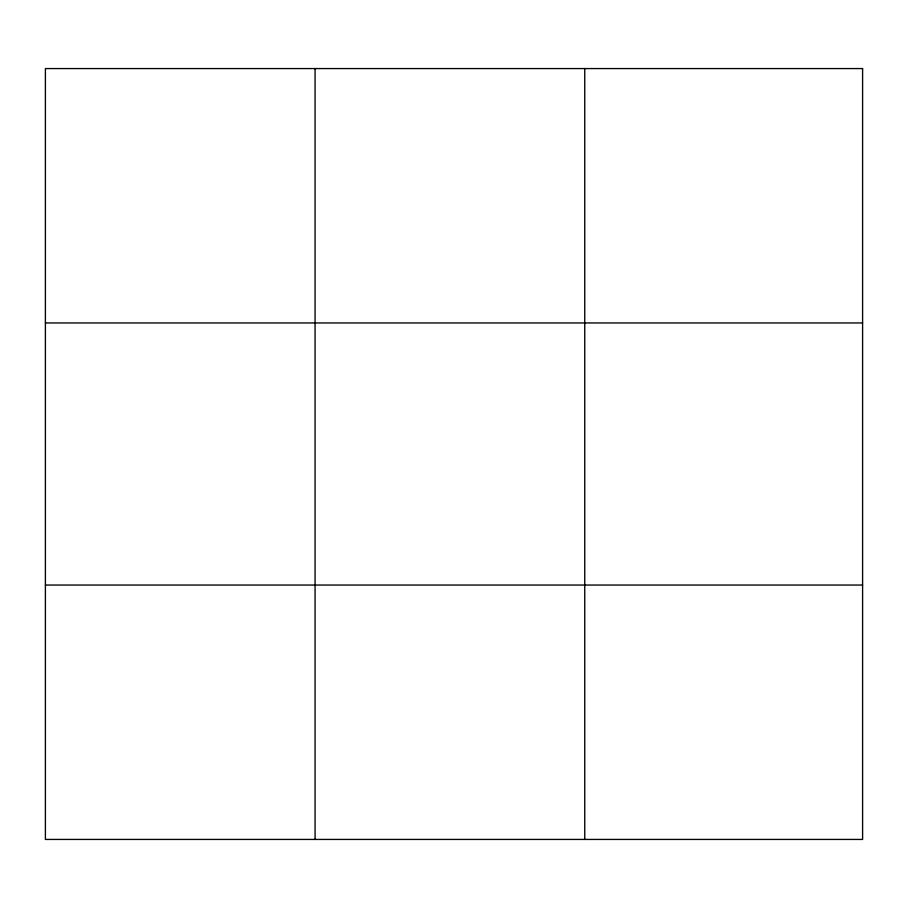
<?xml version="1.0" encoding="UTF-8"?>
<svg xmlns="http://www.w3.org/2000/svg" width="908" height="908" viewBox="0 0 908 908"><rect width="100%" height="100%" fill="white"/><g stroke="black" fill="none" stroke-linecap="round" stroke-linejoin="round"><path stroke-width="1.36" d="M315.076 839.435L315.076 68.565M584.752 839.435L584.752 68.565M45.4 322.953L862.6 322.953M45.4 585.047L862.6 585.047M862.6 68.565L862.6 839.435L45.4 839.435L45.4 68.565L862.6 68.565"/></g></svg>
